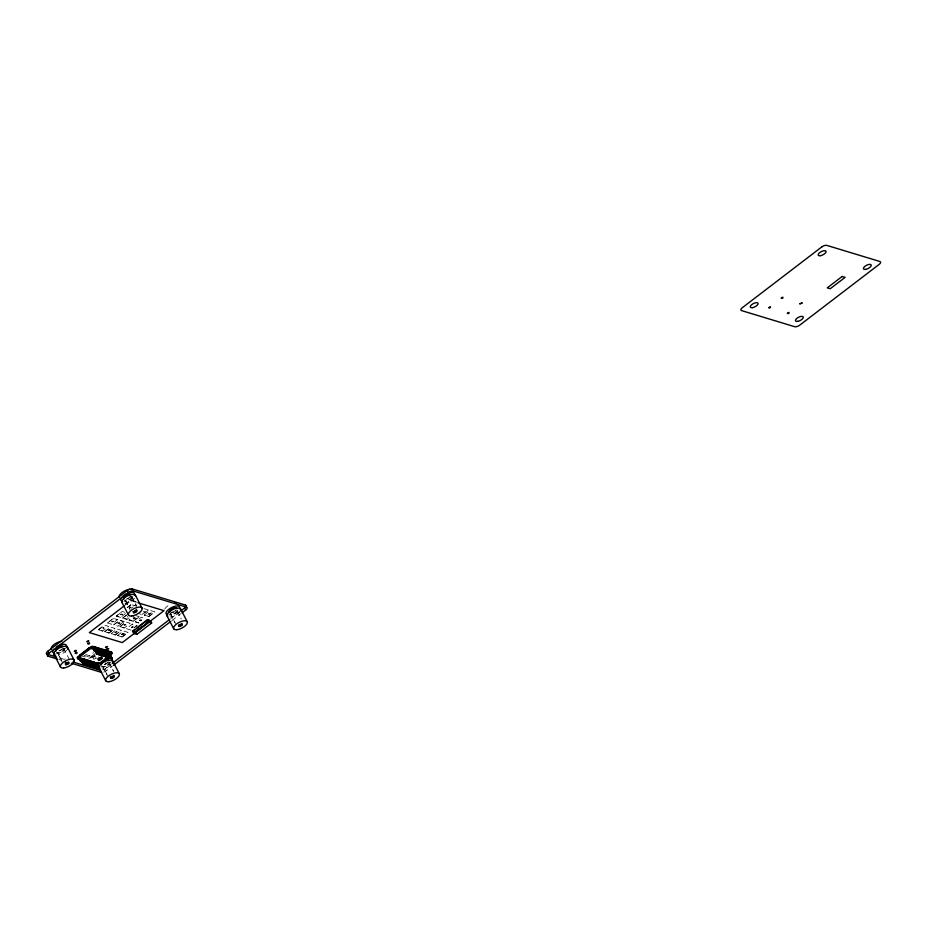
<?xml version="1.0" encoding="UTF-8"?>
<svg xmlns="http://www.w3.org/2000/svg" width="927" height="927" viewBox="0 0 927 927"><rect width="100%" height="100%" fill="white"/><g stroke="black" fill="none" stroke-linecap="round" stroke-linejoin="round"><path stroke-width="0.7" stroke-dasharray="4.63 3.48" d="M100.776 659.873C100.916 660.534 100.973 658.576 98.841 659.537C102.097 658.552 98.088 658.958 100.267 659.804M100.209 659.839C98.702 660.534 98.471 658.251 100.904 659.989M98.969 660.024C100.927 658.865 98.969 659.19 100.104 659.815M99.78 659.931L99.873 659.352M99.896 659.862C99.513 659.143 99.49 659.642 99.595 659.12M99.49 659.097L98.32 660.395L99.595 659.109M99.05 659.769L99.154 659.734M101.356 657.266L100.637 657.185L101.622 656.768M102.167 657.289C101.715 657.741 101.541 659.804 100.672 658.332M98.332 660.14L99.432 660.464L100.672 659.387M101.935 658.043L101.9 657.452M100.973 658.9L100.162 657.556M100.626 658.182L99.954 657.44L101.205 657.208M100.614 658.089L101.75 657.034M102.051 658.228L100.035 657.73L100.695 657.846M100.556 657.903L102.086 658.83M101.692 657.162L101.715 657.521M101.286 659.329L102.109 658.668M102.028 658.413L101.217 658.946L101.31 658.031M127.358 616.409L127.428 617.046M101.843 658.83L101.727 658.054M101.333 657.649L101.958 657.486M101.217 658.946L101.75 659.074M102.097 658.274L100.278 658.622L100.093 657.602M100.881 658.541L102.051 658.494M101.286 658.657L100.545 658.297M125.087 604.334L130.73 600.024L136.223 601.693M125.423 604.983L131.066 600.673L136.559 602.341M127.161 607.533L131.136 604.497L135.435 605.91L131.136 604.497M98.424 629.7L104.38 625.146L108.61 626.42L102.712 631.113L98.424 629.7L102.712 631.113M113.395 618.436L107.428 622.99L113.326 618.309L117.613 619.711L113.326 618.309M125.493 613.5L120.591 617.44L116.304 616.026L122.26 611.461L125.504 612.55M127.231 607.66L131.205 604.624M98.494 629.839L104.38 625.146M116.373 616.154L122.26 611.461M107.358 622.863L111.657 624.277L117.544 619.584M104.763 631.623L110.719 627.069L115.006 628.471L109.05 633.037L104.763 631.623L109.05 633.037M113.766 624.914L119.664 620.221L123.951 621.635L117.996 626.2L113.697 624.786L119.722 620.36L123.951 621.635M128.923 617.834L126.929 619.352L122.712 618.077L126.617 614.902M104.832 631.75L110.719 627.069M122.712 618.077L128.668 613.512M108.98 632.909L115.006 628.471M123.882 621.507L117.996 626.2M122.642 617.95L126.86 619.224L128.853 617.706M119.965 626.571L125.933 622.017L130.151 623.292L124.264 627.985L119.965 626.571L124.264 627.985M111.159 633.674L117.057 628.981L121.344 630.395L115.388 634.96L111.101 633.547L115.388 634.96M120.035 626.71L125.933 622.017M133.198 621.148L139.224 616.722L133.268 621.275L129.038 620.001L133.94 616.073M115.319 634.821L121.344 630.395M142.213 614.439C155.238 602.515 143.836 617.66 139.038 613.477M85.678 654.52L89.479 655.679L93.569 652.55M117.497 635.598L123.395 630.905L128.111 632.446L122.144 637L117.428 635.47L122.144 637M133.998 627.753L136.976 625.482L132.329 624.068L126.373 628.622L131.089 630.163M138.795 622.84L135.307 621.785L141.275 617.231L145.921 618.633M144.322 615.076L150.209 610.383L154.925 611.924L148.969 616.49L144.322 615.076L148.969 616.49M83.963 655.343L90.301 657.266L95.411 653.361M80.776 655.656L89.652 658.344L94.948 654.288M95.261 654.902L89.965 658.958L89.652 658.344M132.341 626.953L131.31 627.312L133.43 626.826L132.318 626.351L130.22 627.44L131.321 627.915L132.561 626.965M122.074 636.872L128.042 632.318M148.899 616.362L154.925 611.924M134.067 627.88L137.045 625.609L132.399 624.195M102.225 656.513L98.876 659.12L96.756 658.483L98.749 656.965M98.656 658.715L100.522 657M98.76 660.522L99.421 659.885M101.437 659.468L102.213 658.865M103.082 669.897A4.021 1.669 -27.3 0 0 105.342 668.634L111.078 664.242M170.823 618.541L180.012 611.507M103.673 672.121A4.021 1.669 -27.3 0 0 106.396 670.696L112.144 666.304M171.889 620.603L181.078 613.57M101.159 658.958L100.348 658.645M143.743 611.356L144.322 611.414L143.755 611.6M148.169 609.873L143.94 608.599M135.991 615.632L139.224 616.722M116.304 616.026L120.591 617.44M129.038 620.001L133.268 621.275M135.377 621.913L138.865 622.979M96.756 658.483L98.876 659.12M59.305 657.869L64.763 659.514M59.004 659.514L61.727 660.337M95.006 656.061C91.982 654.891 92.746 660.592 95.261 659.12C97.393 657.023 94.658 655.992 92.874 657.185M96.072 658.124L93.94 659.248M177.567 611.206L181.194 618.228M177.069 610.823L181.321 619.051M170.695 614.242L174.948 622.469M170.058 613.176L175.481 623.697M131.68 596.362L136.512 605.713M131.877 597.115L136.721 606.525M130.73 600.024L131.066 600.673M125.504 600.534L129.745 608.761M125.377 600.673L130.197 610.024M108.922 662.098L113.743 671.449M109.119 662.805L113.372 671.032M105.342 668.634L106.396 670.696M106.999 674.45L102.758 666.223A3.615 1.506 -27.3 0 0 107.161 665.551A3.615 1.506 -27.3 0 0 108.807 662.527M102.619 666.397L107.439 675.748M89.479 655.679L90.301 657.266M63.65 648.379L69.085 658.888M61.796 660.742L57.555 652.515A3.615 1.506 -27.3 0 0 61.958 651.843A3.615 1.506 -27.3 0 0 63.604 648.83M57.347 652.678L62.167 662.029M175.863 610.499A4.345 1.808 -27.3 0 1 175.099 611.16M174.195 611.774A4.345 1.808 -27.3 0 1 170.301 613.025M130.661 596.803A4.345 1.808 -27.3 0 1 129.907 597.463M128.992 598.077A4.345 1.808 -27.3 0 1 125.979 599.248M107.914 662.481A4.345 1.808 -27.3 0 1 104.206 664.682M62.851 648.633A4.345 1.808 -27.3 0 1 59.235 650.905M63.824 648.309A4.345 1.808 -27.3 0 1 61.831 652.272A4.345 1.808 -27.3 0 1 56.825 652.179M109.154 662.052A4.345 1.808 -27.3 0 1 107.312 665.818A4.345 1.808 -27.3 0 1 102.016 666.293M132.387 596.629A4.345 1.808 -27.3 0 1 129.05 600.661A4.345 1.808 -27.3 0 1 124.797 600.082M177.81 610.742A4.345 1.808 -27.3 0 1 174.253 614.358A4.345 1.808 -27.3 0 1 169.954 614.311M179.745 612.017A7.636 3.175 -27.3 0 1 170.162 617M176.756 610.545A3.615 1.506 -27.3 0 1 173.847 614.207A3.615 1.506 -27.3 0 1 171.055 612.84M171.588 612.283A3.615 1.506 -27.3 0 1 172.271 611.739M110.637 665.169A7.636 3.175 -27.3 0 1 102.225 668.981M105.122 663.234A3.615 1.506 -27.3 0 1 105.979 662.84M65.458 648.251A7.636 3.175 -27.3 0 1 55.887 653.245M62.26 648.807A3.812 1.587 -27.3 0 1 61.599 649.387M60.788 649.92A3.812 1.587 -27.3 0 1 59.004 650.731M64.427 659.306A3.812 1.587 -27.3 0 1 65.307 658.854M134.542 598.309A7.636 3.175 -27.3 0 1 124.971 603.303M131.043 596.71A3.615 1.506 -27.3 0 1 129.907 599.862A3.615 1.506 -27.3 0 1 125.4 600.151M129.571 596.872A3.615 1.506 -27.3 0 1 130.359 596.721A3.812 1.587 -27.3 0 1 129.629 597.382M66.605 650.291A7.636 3.175 -27.3 0 1 58.668 654.995M132.329 597.417A7.636 3.175 -27.3 0 1 123.917 601.229M128.83 597.915A3.812 1.587 -27.3 0 1 127.034 598.726M130.997 608.425A3.812 1.587 -27.3 0 1 133.337 606.837M177.613 611.09A7.636 3.175 -27.3 0 1 169.201 614.914M175.574 610.476A3.812 1.587 -27.3 0 1 174.913 611.055M174.102 611.588A3.812 1.587 -27.3 0 1 171.449 612.62M164.728 609.109A7.636 3.175 -27.3 0 1 169.826 604.647M110.73 661.971A7.636 3.175 -27.3 0 1 101.159 666.965M107.532 662.527A3.812 1.587 -27.3 0 1 104.276 664.462M97.451 660.024A7.636 3.175 -27.3 0 1 101.785 656.71M135.052 618.182L133.882 618.749L135.052 618.182M113.418 621.206C109.907 620.823 112.19 623.071 113.418 621.206M126.002 624.821L124.183 625.146L125.527 624.868L125.11 624.277L123.87 625.319L126.002 624.821M118.181 623.593L120.07 622.851L118.529 622.643L117.694 623.616L119.316 622.793L118.216 623.489M114.809 632.423L117.138 631.554L115.516 632.921L116.281 632.782L117.602 631.461L114.844 632.318M121.704 634.277L123.928 633.813L122.654 633.431L121.704 634.277M139.479 620.453C141.97 622.434 142.341 617.857 139.479 620.453M108.61 630.325L109.849 629.468C107.717 630.719 110.637 631.554 111.634 629.676L109.954 629.166L108.61 630.325M135.4 618.031C132.607 620.754 132.804 616.559 135.4 618.031M141.553 620.233L139.792 620.418L141.553 620.233M120.232 614.705C125.319 614.902 121.228 613.153 120.232 614.705M121.333 634.381L122.457 634.879L124.438 633.639L122.77 633.129L121.333 634.381M149.456 613.79L149.293 614.485L151.333 612.932L150.116 613.28L150.95 612.48L150.359 612.492L148.077 614.242L149.456 613.79M109.618 630.464L111.124 629.85L109.618 630.464M119.734 623.118L118.552 623.57L119.734 623.118M133.303 618.251L134.16 617.973L133.303 618.251M129.432 607.139C131.321 608.912 131.205 605.98 129.432 607.139M102.967 627.811C104.067 630.754 102.248 627.544 104.172 627.938L103.372 628.552L105.539 627.625L102.967 627.811"/><path stroke-width="1.39" d="M94.206 647.486L94.693 647.139L93.279 647.521M95.099 647.452L95.748 647.243L95.041 647.498M96.35 648.147L96.814 647.567L96.002 648.413M97.891 648.17L96.593 648.413M100.661 649.514L100.707 648.97M102.422 649.804L103.256 649.526L102.584 650.279M103.152 650.279L104.334 650.117M106.014 651.067L106.269 650.545L105.805 651.252M107.544 651.09L106.512 651.183M94.322 646.826L94.67 647.197M106.037 650.928L106.315 650.673M103.882 650.233L103.905 649.966M106.338 657.116L104.403 653.222C107.451 654.821 109.653 661.762 105.863 653.257L107.439 657.347M79.479 659.364L80.997 658.205L82.665 660.267L97.683 664.821L96.871 663.025L95.759 662.84L96.605 664.497M83.337 661.924L80.336 661.021L82.7 660.117M82.665 660.267L81.854 658.471M83.731 660.592L82.92 658.796L81.808 658.61M82.885 658.946L85.075 659.445L85.875 661.241M85.075 659.445L86.141 659.769L86.953 661.565M86.141 659.769L88.285 661.808M88.03 661.89L87.219 660.094M89.096 662.214L88.285 660.418L87.173 660.244M90.174 662.538L89.363 660.742L88.25 660.569M89.316 660.893L91.506 661.391L92.318 663.187M96.084 651.148L93.894 650.638L95.4 649.479L111.286 654.3L110.429 652.643L102.874 650.522L103.731 652.168M91.506 661.391L92.584 661.716L93.384 663.523M96.223 649.897C96.999 646.351 91.078 648.888 94.16 649.167M97.289 650.221L96.489 648.425L95.365 648.24M92.584 661.716L94.716 663.755M94.461 663.848L93.65 662.04M96.443 648.564L98.633 649.074L99.444 650.87M93.256 664.775L94.067 665.18M95.539 664.172L94.728 662.376L93.615 662.191M98.633 649.074L99.699 649.398L100.51 651.194M95.759 662.84L94.681 662.515M99.699 649.398L101.843 651.438M96.871 663.025L95.539 663.245M101.588 651.519L100.776 649.723M102.654 651.843L101.854 650.047L100.73 649.873M102.874 650.522L101.808 650.198M108.019 653.465L107.219 651.669L108.285 653.384M109.096 653.79L108.285 651.994L109.143 653.651M110.162 654.126L109.363 652.318L110.209 653.975M83.36 659.445L82.329 659.595M87.601 661.391L88.714 660.87L88.32 661.414M89.792 661.391L88.969 661.38M93.013 662.376L92.19 662.353M98.366 662.399L96.779 663.489M106.396 656.745L106.211 656.849M98.563 648.402L98.691 648.135M101.889 649.34L101.808 649.491M86.906 665.389L84.797 661.357M88.088 665.551C87.741 666.652 87.555 663.176 85.863 661.681L87.798 665.853L85.481 661.971M97.254 654.033L95.4 650.094L94.751 650.302L97.057 654.184L94.751 650.302M89.166 665.876C88.783 666.988 88.633 663.593 86.941 662.005L88.865 666.177L85.863 661.681M98.32 654.358L96.211 650.337L97.995 654.462M86.941 662.005C94.531 672.678 86.165 661.716 88.285 662.411M99.398 654.682L97.544 650.742L96.895 650.951L99.212 654.833L96.895 650.951M98.355 650.986L100.579 654.856L99.931 655.065L98.355 650.986L101.541 655.343M93.349 667.336L91.228 663.303M102.619 655.667L100.498 651.635M94.427 667.66L92.306 663.628L94.23 667.811M95.608 667.834C95.191 668.912 95.087 665.54 93.372 663.952L95.307 668.135L92.306 663.628M104.763 656.316L102.909 652.365L102.26 652.573L104.566 656.455L102.26 652.573M105.84 656.64L103.986 652.689L103.337 652.898L105.643 656.779L103.337 652.898M97.636 668.634L95.527 664.613M106.906 656.965L106.211 656.976M109.05 657.614L107.208 653.662L106.559 653.871L108.865 657.764L105.863 653.257M110.128 657.938L108.274 653.987L107.625 654.195L109.931 658.089L107.625 654.195M112.271 658.587L109.861 654.555M86.512 660.511L85.643 660.487M99.05 650.291L99.977 650.233M94.067 663.268L94.89 663.292M109.734 653.06L108.853 653.037M105.551 652.156L106.42 652.179M96.883 663.848L98.876 663.268L96.895 664.474M109.838 653.941L111.843 653.361L109.768 654.856L112.086 658.738L109.768 654.856M88.552 641.519C90.058 639.468 85.006 641.994 87.474 642.063M57.636 659.097L48.088 656.2L47.022 654.138A4.021 1.669 -27.3 0 1 47.891 651.217L127.161 590.58A4.021 1.669 -27.3 0 1 132.248 588.935L185.481 605.076L186.536 607.139A4.021 1.669 -27.3 0 1 185.678 610.059L182.225 612.689M48.088 656.2A4.021 1.669 -27.3 0 1 48.957 653.28L128.227 592.643A4.021 1.669 -27.3 0 1 133.314 590.997L186.536 607.139M124.299 605.852L89.34 632.596L122.294 642.585L134.589 633.176M94.461 646.872L94.218 647.556M95.979 649.132L96.651 649.34M81.194 660.673L83.418 664.543L81.194 660.673C83.998 660.881 84.855 669.224 81.576 660.383M82.491 659.676L83.14 659.468M82.26 660.997L84.577 664.879L82.26 660.997C85.075 661.206 85.933 669.549 82.642 660.708M96.478 650.418L95.829 650.627M83.337 661.322C86.501 665.748 86.547 667.313 83.72 661.032M84.635 660.325L84.902 660.406M99.27 650.279L99.537 650.36M84.415 661.646L85.064 661.438M97.972 651.275L98.621 651.067M99.699 651.391L99.038 651.6L99.699 651.391L102.48 655.621M102.712 649.572L102.804 650.163M97.115 653.998L95.133 650.001M104.056 649.769L103.882 650.487M101.194 652.249C108.899 664.949 95.643 642.851 103.5 656.131M99.073 654.798L97.277 650.661M104.751 650.383L105.4 650.175M89.629 664.3L90.927 666.826L88.702 662.944C91.506 663.153 92.376 671.496 89.085 662.654M89.351 662.735L88.702 662.944M100.336 654.972L100.579 654.856M91.669 662.318L91.391 661.878M134.867 629.352L132.584 631.102L133.812 633.489L136.767 634.381L151.669 622.979L150.441 620.603M137.161 627.591L147.474 619.699L149.456 620.302M101.657 655.18L99.965 652.944M105.701 652.226L106.35 652.017M90.846 663.593L91.495 663.384M104.403 653.222L105.064 653.014M93.152 662.759L93.801 662.457M107.972 651.357L108.621 651.148M91.924 663.929L92.573 663.709M135.493 631.577L142.26 626.409M146.767 622.956L149.015 621.229M94.287 663.245L94.554 663.326M107.845 652.875L108.714 652.446L108.181 653.06M93.268 664.335L93.65 664.045C100.672 674.671 92.596 663.234 94.716 664.369M149.293 621.472L135.539 631.994L136.767 634.381M133.812 633.489L148.714 622.087L151.669 622.979M108.922 653.199L109.571 652.99M92.005 667.15L92.387 666.861C86.466 657.637 94.16 667.452 91.738 667.069L90.046 663.35M105.701 656.594L103.72 652.608M108.702 654.532L109.351 654.311L111.008 658.413L108.702 654.532L110.869 658.367M110.753 653.141L111.321 652.353L110.73 652.179M95.794 664.694L95.145 664.902M106.582 657.069L104.786 652.932M107.022 656.803L104.681 653.303M94.531 667.51L92.19 664.01M112.225 663.361L169.676 619.421M181.159 610.626L184.612 607.996A4.021 1.669 -27.3 0 0 185.481 605.076M113.291 665.424L170.742 621.484M75.771 651.287C78.042 649.421 72.874 650.824 74.681 651.681M99.873 649.352L100.672 649.155M105.238 650.974L106.165 650.534M92.132 647.498L90.522 647.741L92.63 646.606M94.218 648.251L94.091 648.877M78.888 657.718L78.146 658.761L80.255 657.753L77.555 657.66L79.363 656.432M97.173 649.375L97.822 649.143M98.668 650.07L98.783 649.479M106.57 647.556C109.745 645.54 103.743 646.895 106.002 647.73M84.809 659.989L85.527 659.943L84.96 660.511M96.895 651.554L99.038 652.202M108.239 652.144L109.351 653.709M109.316 652.469L110.429 654.033M110.035 655.377L99.259 652.272M87.891 663.141L85.701 662.643M134.264 612.724L134.496 612.701A2.005 0.834 -27.3 0 0 137.08 610.893A2.005 0.834 -27.3 0 0 134.774 610.87A2.005 0.834 -27.3 0 0 133.766 612.701L133.592 611.762L133.766 612.701M179.456 626.432L179.687 626.409A2.005 0.834 -27.3 0 0 182.271 624.589A2.005 0.834 -27.3 0 0 179.977 624.566A2.005 0.834 -27.3 0 0 178.969 626.397L178.784 625.47L178.969 626.397M66.315 664.705L66.547 664.682A2.005 0.834 -27.3 0 0 69.131 662.875A2.005 0.834 -27.3 0 0 66.825 662.851A2.005 0.834 -27.3 0 0 65.817 664.682L65.643 663.744L65.817 664.682M111.518 678.402L111.75 678.39A2.005 0.834 -27.3 0 0 114.334 676.571A2.005 0.834 -27.3 0 0 112.028 676.548A2.005 0.834 -27.3 0 0 111.02 678.379L110.834 677.452L111.02 678.379M81.136 658.552C78.575 659.201 82.19 659.537 80.73 658.286L81.588 659.943M93.685 648.865L93.082 648.842L93.894 650.638M109.722 652.735L110.429 652.643L107.578 652.087M80.197 659.282L79.525 659.213L80.336 661.021M86.721 665.528L84.681 661.727M93.071 667.475L91.124 663.686M96.292 668.448L94.994 665.922M97.451 668.784L96.06 666.246M98.436 669.097L96.489 665.308M96.246 668.413L94.45 664.288M137.926 602.759L164.009 610.661L135.701 632.318L132.746 631.426L147.648 620.024L150.603 620.928M100.139 655.122L98.239 651.357M80.116 658.865L77.451 658.054A1.611 0.672 -27.3 0 1 77.798 656.884L90.765 646.965A1.611 0.672 -27.3 0 1 92.804 646.316L111.425 651.959A1.611 0.672 -27.3 0 1 111.078 653.129M80.626 659.862L77.972 659.051A1.611 0.672 -27.3 0 1 78.32 657.88L91.275 647.973A1.611 0.672 -27.3 0 1 93.314 647.313L111.947 652.956A1.611 0.672 -27.3 0 1 111.599 654.126L98.633 664.045A1.611 0.672 -27.3 0 1 96.79 664.729M83.546 661.994L84.403 662.249M84.624 662.318L85.481 662.573M89.989 663.941L90.846 664.207M91.066 664.265L91.924 664.532M92.132 664.589L92.99 664.856M90.128 666.362L88.007 662.33M89.942 666.513L88.552 663.964M47.022 654.138L56.57 657.034M72.955 662.005L100.243 670.279A4.021 1.669 -27.3 0 0 100.545 670.337M71.286 663.234L101.31 672.342A4.021 1.669 -27.3 0 0 101.611 672.399M96.848 648.83L94.554 647.834L95.4 649.479M184.612 607.996L185.678 610.059M180.661 609.004L187.231 621.727M167.115 616.061L173.685 628.784M132.248 588.935L133.314 590.997M135.458 595.308L142.028 608.031M147.474 619.699L148.714 622.087M127.161 590.58L128.227 592.643M121.912 602.353L128.482 615.088M110.151 654.555L112.132 658.552M112.712 660.986L119.282 673.709M109.085 654.23L111.066 658.228M108.007 653.906L109.989 657.903M106.362 651.414L107.208 653.06M106.141 651.345L106.953 653.141M106.941 653.581L108.922 657.579M105.284 651.09L106.13 652.735M105.064 651.021L105.875 652.817M104.206 650.766L105.064 652.411M103.998 650.696L104.797 652.492M103.14 650.441L103.986 652.087M102.92 650.372L103.778 652.017M102.063 650.117L102.92 651.762M101.854 650.047L102.7 651.693M102.642 652.284L104.624 656.27M101.576 651.959L103.557 655.945M99.919 649.456L100.765 651.113M98.841 649.132L99.699 650.789M99.421 651.31L101.414 655.296M97.775 648.807L98.621 650.464M97.555 648.749L98.366 650.545M96.698 648.483L97.555 650.14M96.489 648.425L97.335 650.07M95.632 648.158L96.478 649.804M95.411 648.089L96.269 649.746M96.211 650.337L98.192 654.323M96.744 651.971L98.053 654.497M94.299 647.915L95.145 649.572M99.166 668.031L105.736 680.766M100.243 670.279L101.31 672.342M96.014 662.759L96.871 664.416M95.805 662.701L96.651 664.346M94.948 662.434L95.794 664.091M94.728 662.376L95.574 664.022M92.793 661.785L93.65 663.431M91.727 661.461L92.573 663.106M90.649 661.136L91.506 662.782M90.44 661.067L91.24 662.863M89.583 660.812L90.429 662.457M89.363 660.742L90.209 662.399M88.505 660.487L89.351 662.133M88.285 660.418L89.143 662.063M86.362 659.839L87.208 661.484M85.284 659.514L86.141 661.16M84.218 659.178L85.064 660.835M83.998 659.12L84.809 660.916M83.14 658.854L83.986 660.511M82.92 658.796L83.778 660.441M82.063 658.529L82.92 660.186M80.997 658.205L81.843 659.862M67.509 647.278L74.079 660.012M53.963 654.335L60.533 667.058M47.891 651.217L48.957 653.28M169.12 612.666A4.345 1.808 -27.3 0 1 171.947 608.888A4.345 1.808 -27.3 0 1 176.744 608.68M123.928 598.969A4.345 1.808 -27.3 0 1 126.257 595.458A4.345 1.808 -27.3 0 1 131.321 594.566M101.657 664.914A4.345 1.808 -27.3 0 1 103.5 661.148A4.345 1.808 -27.3 0 1 108.807 660.661M56.06 651.021A4.345 1.808 -27.3 0 1 58.1 647.567A4.345 1.808 -27.3 0 1 63.291 646.478M167.741 616.664A7.636 3.175 -27.3 0 1 173.268 609.294A7.636 3.175 -27.3 0 1 180.51 610.87M182.248 624.531A3.615 1.506 -27.3 0 1 181.565 625.076M179.919 625.957A3.615 1.506 -27.3 0 1 179.062 626.246M181.773 623.454A2.005 0.834 -27.3 0 1 180.591 624.891A2.005 0.834 -27.3 0 1 178.459 625.424M99.792 668.634A7.636 3.175 -27.3 0 1 105.319 661.275A7.636 3.175 -27.3 0 1 112.561 662.851M112.816 677.533A3.615 1.506 -27.3 0 1 111.113 678.216M113.72 675.25A2.005 0.834 -27.3 0 1 112.41 677A2.005 0.834 -27.3 0 1 110.186 677.092M56.362 647A7.636 3.175 -27.3 0 1 64.033 644.277A7.636 3.175 -27.3 0 1 66.223 647.104M54.496 653.222A7.636 3.175 -27.3 0 1 53.72 649.294M56.141 650.337A3.812 1.587 -27.3 0 1 56.929 648.738M57.59 648.158A3.812 1.587 -27.3 0 1 62.422 646.606M51.275 649.306A7.636 3.175 -27.3 0 1 54.044 644.543A7.636 3.175 -27.3 0 1 61.75 641.299M122.538 602.956A7.636 3.175 -27.3 0 1 127.173 596.038A7.636 3.175 -27.3 0 1 135.62 596.142M135.574 611.855A3.615 1.506 -27.3 0 1 134.716 612.249M136.246 609.445A2.005 0.834 -27.3 0 1 135.609 611.044A2.005 0.834 -27.3 0 1 133.036 611.6M55.632 655.262A7.636 3.175 -27.3 0 1 59.224 648.008A7.636 3.175 -27.3 0 1 67.358 649.155M68.413 663.35A3.615 1.506 -27.3 0 1 66.767 664.23M68.471 662.272A2.005 0.834 -27.3 0 1 65.319 663.697M65.4 662.55A2.005 0.834 -27.3 0 1 65.747 662.237M122.92 596.119A7.636 3.175 -27.3 0 1 131.333 592.295A7.636 3.175 -27.3 0 1 134.253 595.099M122.526 601.217A7.636 3.175 -27.3 0 1 121.761 597.289M124.172 598.332A3.812 1.587 -27.3 0 1 128.216 594.798M129.085 594.589A3.812 1.587 -27.3 0 1 130.464 594.601M119.305 597.301A7.636 3.175 -27.3 0 1 122.074 592.538A7.636 3.175 -27.3 0 1 129.78 589.294M132.225 589.63A7.636 3.175 -27.3 0 1 132.851 590.232M98.123 663.048A1.611 0.672 -27.3 0 1 96.756 663.686M167.81 614.891A7.636 3.175 -27.3 0 1 171.379 607.648A7.636 3.175 -27.3 0 1 179.537 608.772M169.49 611.542A3.812 1.587 -27.3 0 1 170.904 609.827M171.704 609.294A3.812 1.587 -27.3 0 1 172.596 608.83M173.5 608.483A3.812 1.587 -27.3 0 1 176.165 608.506M175.064 602.967A7.636 3.175 -27.3 0 1 176.454 602.99M105.133 658.888A7.636 3.175 -27.3 0 1 111.495 660.835M99.768 666.942A7.636 3.175 -27.3 0 1 98.992 663.025M101.402 664.068A3.812 1.587 -27.3 0 1 101.437 663.593M101.715 663.048A3.812 1.587 -27.3 0 1 104.994 660.696A3.812 1.587 -27.3 0 1 108.123 660.557M106.443 649.456L108.621 648.61L106.443 649.456M799.885 303.836L802.052 302.99L799.885 303.836M787.394 313.338C789.271 314.879 790.082 310.545 787.394 313.338M87.868 643.697C89.606 645.331 90.719 640.893 87.868 643.697M781.299 298.077C783.025 299.711 784.091 295.307 781.299 298.077M75.342 653.268C76.999 654.937 78.262 650.476 75.342 653.268M768.784 307.648C770.441 309.317 771.704 304.856 768.784 307.648M91.089 648.46C92.758 650.128 94.009 645.667 91.089 648.46M98.818 668.807L96.593 664.937L98.818 668.807L98.169 669.016L98.818 668.807M89.05 647.973L79.513 655.273L79.826 655.887L89.363 648.587L89.05 647.973M80.719 658.726L80.719 658.726M96.431 649.004L96.431 649.004M88.227 661.009L88.227 661.009M103.523 655.748L103.523 655.748M91.043 666.443L91.043 666.443M108.888 657.382L108.888 657.382M821.658 247.022L742.388 307.66A4.021 1.669 -27.3 0 0 741.519 310.58L794.752 326.721A4.021 1.669 -27.3 0 0 799.839 325.076L879.109 264.438A4.021 1.669 -27.3 0 0 879.978 261.518L826.757 245.377A4.021 1.669 -27.3 0 0 821.658 247.022M842.145 276.466L827.255 287.868L830.21 288.76L845.111 277.358L842.145 276.466M176.733 629.723A7.636 3.175 -27.3 0 0 187.393 622.573A7.636 3.175 -27.3 0 0 177.242 623.477A7.636 3.175 -27.3 0 0 176.733 629.723M108.795 681.704A7.636 3.175 -27.3 0 0 119.444 674.555A7.636 3.175 -27.3 0 0 109.293 675.447A7.636 3.175 -27.3 0 0 108.795 681.704M131.541 616.026A7.636 3.175 -27.3 0 0 142.19 608.877A7.636 3.175 -27.3 0 0 132.04 609.769A7.636 3.175 -27.3 0 0 131.541 616.026M63.592 668.008A7.636 3.175 -27.3 0 0 74.241 660.858A7.636 3.175 -27.3 0 0 64.09 661.751A7.636 3.175 -27.3 0 0 63.592 668.008M865.679 269.386A4.345 1.808 -27.3 0 0 871.253 265.122A4.345 1.808 -27.3 0 0 865.042 266.223A4.345 1.808 -27.3 0 0 865.679 269.386M820.476 255.69A4.345 1.808 -27.3 0 0 826.05 251.426A4.345 1.808 -27.3 0 0 819.85 252.515A4.345 1.808 -27.3 0 0 820.476 255.69M797.73 321.368A4.345 1.808 -27.3 0 0 803.303 317.104A4.345 1.808 -27.3 0 0 797.093 318.193A4.345 1.808 -27.3 0 0 797.73 321.368M752.736 307.625A4.345 1.808 -27.3 0 0 758.077 303.303A4.345 1.808 -27.3 0 0 751.727 304.635A4.345 1.808 -27.3 0 0 752.736 307.625"/></g></svg>
